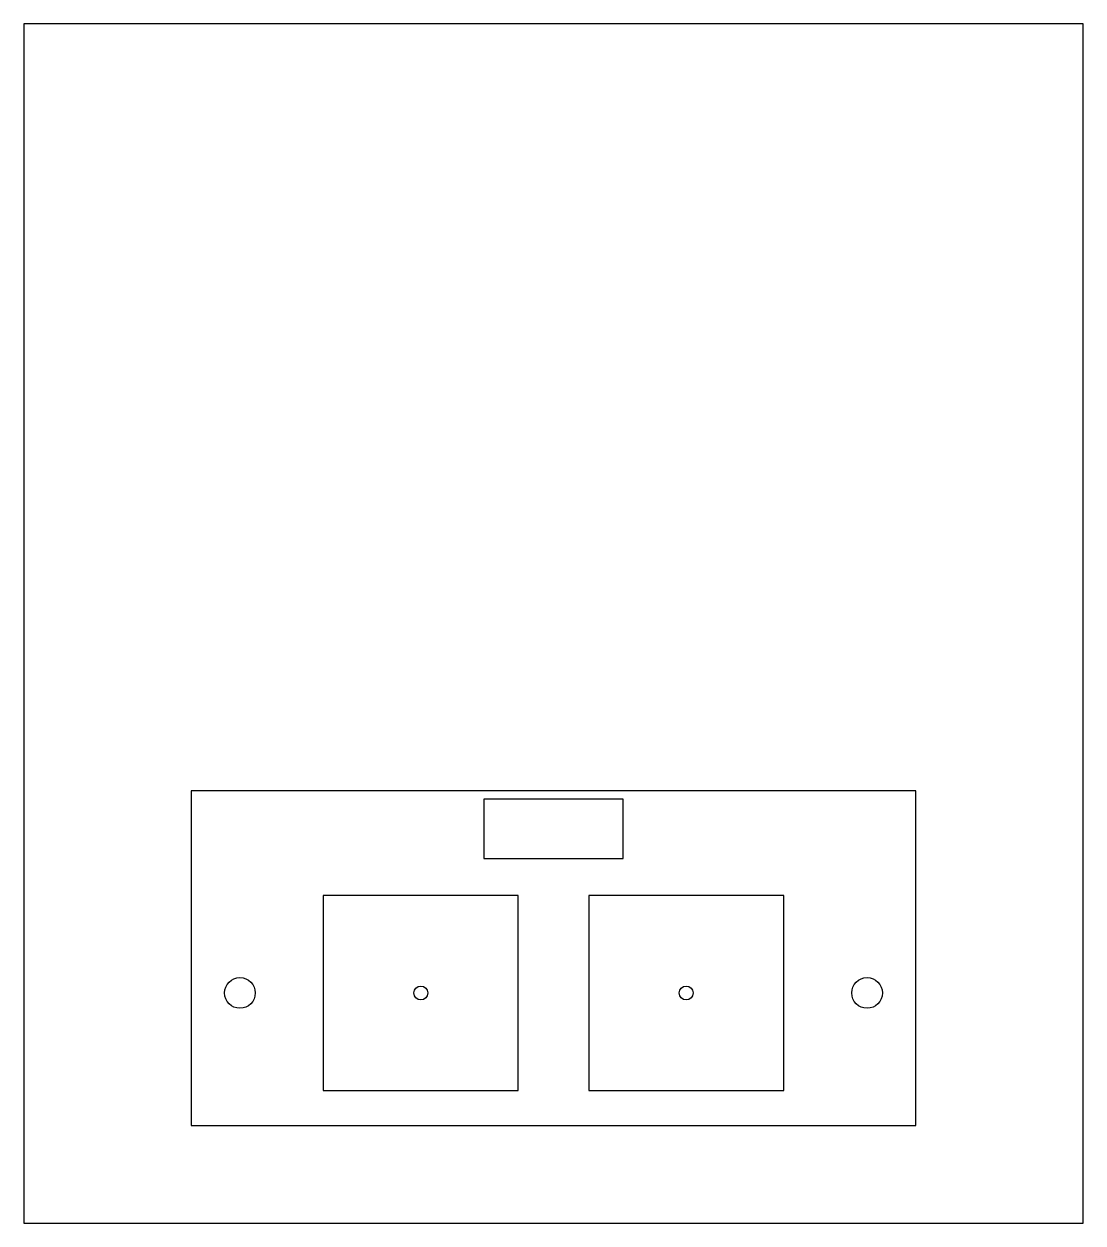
# Model space of a CAD drawing. Header units: metres. Extents: x 0 to 76, y 0 to 86.
import ezdxf

# ---------------------------------------------------------------- set-up
doc = ezdxf.new("R2010")
doc.units = ezdxf.units.M

msp = doc.modelspace()

# ---------------------------------------------------------------- linework, layer by layer
at = {"layer": 'CASE'}
for p, q in [((76, 86), (0, 86)), ((0, 86), (0, 0)), ((76, 0), (76, 86)), ((0, 0), (76, 0))]:
    msp.add_line(p, q, dxfattribs=at)
at = {"layer": 'MX_PCB'}
for p, q in [((64, 31), (12, 31)), ((12, 31), (12, 7)), ((64, 7), (64, 31)), ((12, 7), (64, 7))]:
    msp.add_line(p, q, dxfattribs=at)
at = {"layer": 'MX_PCB_J1_BODY_BOTTOM'}
for p, q in [((43, 30.4), (33, 30.4)), ((33, 30.4), (33, 26.15)), ((43, 26.15), (43, 30.4)), ((33, 26.15), (43, 26.15))]:
    msp.add_line(p, q, dxfattribs=at)
at = {"layer": 'MX_PCB_M2_HOLE'}
for centre in [(15.5, 16.5), (60.5, 16.5)]:
    msp.add_circle(centre, 1.1, dxfattribs=at)
at = {"layer": 'MX_PLATE_CUTOUT'}
for p, q in [((35.475, 23.5), (21.475, 23.5)), ((21.475, 23.5), (21.475, 9.5)), ((35.475, 9.5), (35.475, 23.5)), ((54.525, 23.5), (40.525, 23.5)), ((40.525, 23.5), (40.525, 9.5)), ((54.525, 9.5), (54.525, 23.5)), ((21.475, 9.5), (35.475, 9.5)), ((40.525, 9.5), (54.525, 9.5))]:
    msp.add_line(p, q, dxfattribs=at)
at = {"layer": 'SW_CENTER'}
for centre in [(28.475, 16.5), (47.525, 16.5)]:
    msp.add_circle(centre, 0.5, dxfattribs=at)

doc.saveas('drawing.dxf')
